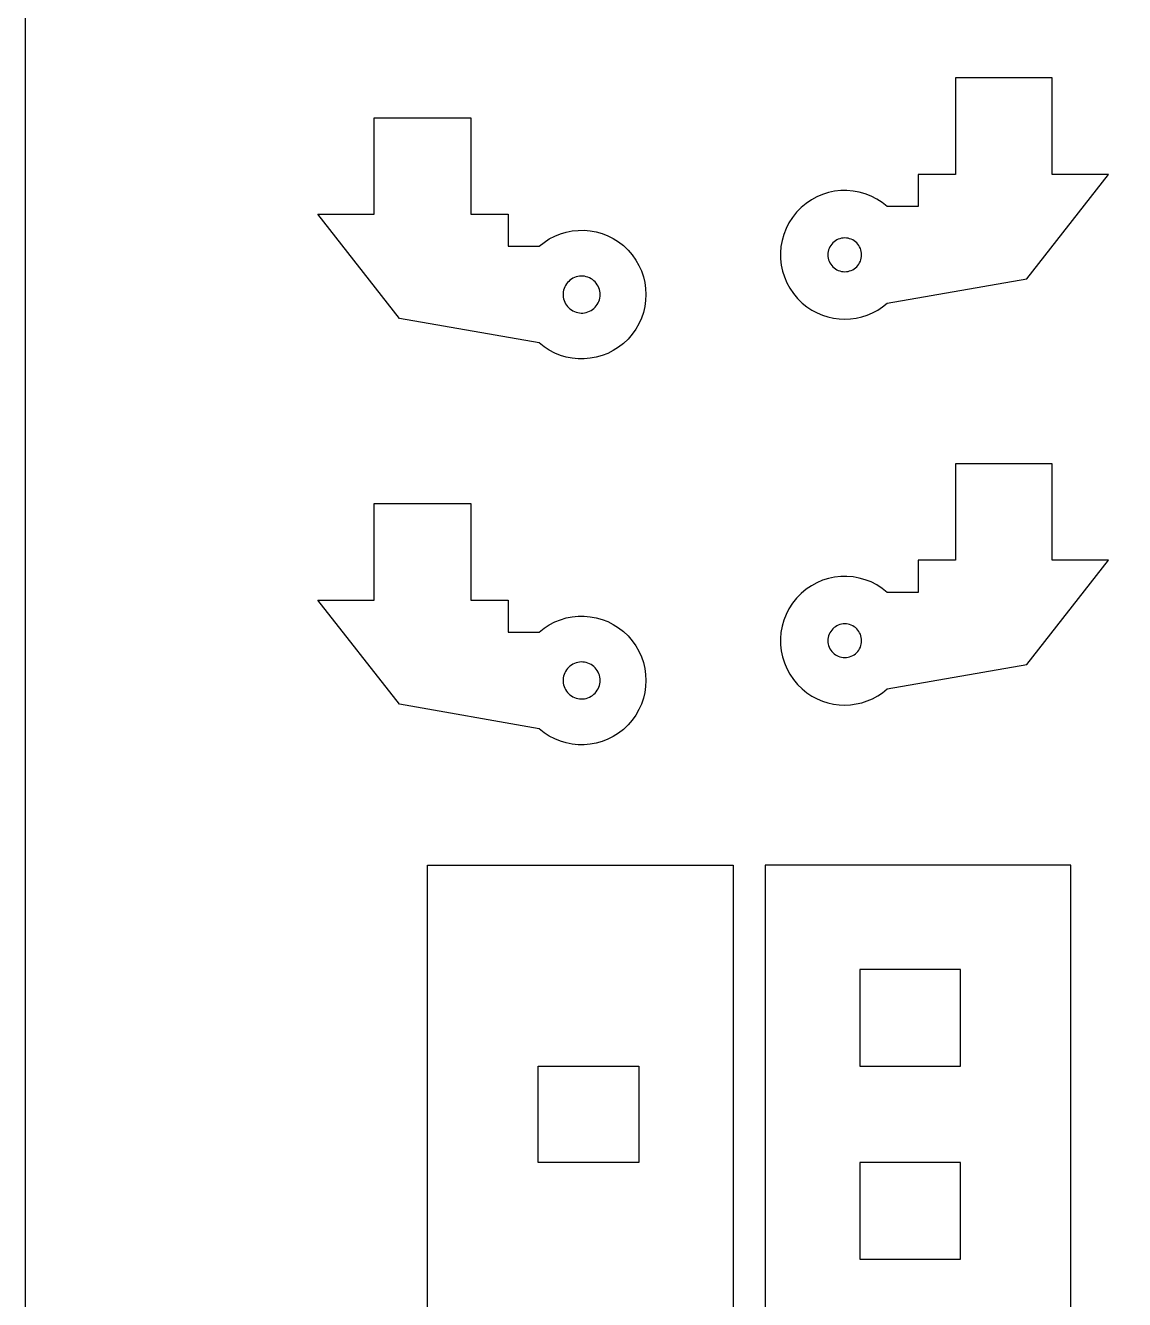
# Model space of a CAD drawing. Header units: metres. Extents: x -269 to 2726, y -36 to 1548.
# Drawn here: x 542.7 to 611, y 185 to 264.2 of the extents above; entities that cross this region are included whole.
import ezdxf

# ---------------------------------------------------------------- set-up
doc = ezdxf.new("R2010")
doc.units = ezdxf.units.M
doc.layers.add('Page1', color=7, linetype='CONTINUOUS')

msp = doc.modelspace()

# ---------------------------------------------------------------- linework, layer by layer
at = {"layer": 'Page1'}
for points in [[(542.713089, 554.020053), (712.713089, 554.020053), (712.713089, 54.020053), (542.713089, 54.020053), (542.713089, 554.020053)], [(606.54718, 260.97522), (600.54718, 260.97522), (600.54718, 260.97522), (600.54718, 254.975204), (598.217896, 254.975204), (598.217896, 252.975204), (596.297974, 252.975204), (596.297974, 252.975204), (595.977539, 253.230225), (595.639587, 253.447464), (595.286926, 253.627106), (594.922302, 253.769302), (594.548645, 253.874252), (594.168762, 253.942123), (593.785522, 253.973099), (593.401733, 253.967361), (593.020203, 253.925079), (592.643799, 253.846436), (592.275391, 253.731613), (591.917786, 253.58078), (591.573853, 253.394119), (591.246338, 253.171814), (590.938232, 252.914032), (590.652222, 252.620956), (590.652222, 252.620956), (590.397156, 252.300568), (590.179932, 251.962601), (590.000305, 251.609909), (589.858093, 251.2453), (589.753174, 250.871658), (589.685303, 250.491776), (589.654297, 250.108521), (589.660034, 249.724716), (589.702332, 249.343201), (589.781006, 248.966827), (589.895813, 248.598419), (590.046631, 248.240814), (590.233276, 247.896851), (590.455627, 247.569366), (590.713379, 247.261215), (591.00647, 246.975204), (591.00647, 246.975204), (591.300598, 246.739151), (591.609863, 246.53511), (591.932007, 246.362991), (592.264832, 246.222656), (592.606262, 246.113998), (592.953979, 246.036896), (593.305847, 245.991226), (593.659668, 245.976868), (594.013245, 245.993713), (594.364441, 246.041641), (594.710999, 246.120529), (595.05072, 246.230255), (595.381531, 246.370712), (595.701111, 246.541763), (596.007324, 246.743301), (596.297974, 246.975204), (596.297974, 246.975204), (604.970642, 248.493286), (610.045959, 254.975204), (606.54718, 254.975204), (606.54718, 260.97522)], [(594.702209, 249.975204), (594.697144, 250.078125), (594.682007, 250.180054), (594.656982, 250.279999), (594.622253, 250.377029), (594.578247, 250.470169), (594.525269, 250.558563), (594.463867, 250.641327), (594.394653, 250.717667), (594.318298, 250.786865), (594.235535, 250.848251), (594.147156, 250.90123), (594.054016, 250.945282), (593.957031, 250.979996), (593.857056, 251.005035), (593.755127, 251.020157), (593.652222, 251.025208), (593.549316, 251.020157), (593.447388, 251.005035), (593.347412, 250.979996), (593.250366, 250.945282), (593.157227, 250.90123), (593.068848, 250.848251), (592.986084, 250.786865), (592.909729, 250.717667), (592.840576, 250.641327), (592.779175, 250.558563), (592.726196, 250.470169), (592.682129, 250.377029), (592.6474, 250.279999), (592.622375, 250.180054), (592.607239, 250.078125), (592.602234, 249.975204), (592.607239, 249.872284), (592.622375, 249.770355), (592.6474, 249.67041), (592.682129, 249.573395), (592.726196, 249.48024), (592.779175, 249.391861), (592.840576, 249.309097), (592.909729, 249.232742), (592.986084, 249.163544), (593.068848, 249.102158), (593.157227, 249.049194), (593.250366, 249.005127), (593.347412, 248.970413), (593.447388, 248.945389), (593.549316, 248.930267), (593.652222, 248.925201), (593.755127, 248.930267), (593.857056, 248.945389), (593.957031, 248.970413), (594.054016, 249.005127), (594.147156, 249.049194), (594.235535, 249.102158), (594.318298, 249.163544), (594.394653, 249.232742), (594.463867, 249.309097), (594.525269, 249.391861), (594.578247, 249.48024), (594.622253, 249.573395), (594.656982, 249.67041), (594.682007, 249.770355), (594.697144, 249.872284), (594.702209, 249.975204)], [(578.439453, 247.504333), (578.434448, 247.612015), (578.419312, 247.718765), (578.394287, 247.823624), (578.359497, 247.925674), (578.315369, 248.024017), (578.262207, 248.117798), (578.200439, 248.206192), (578.130737, 248.288406), (578.053589, 248.363739), (577.969788, 248.431519), (577.879944, 248.49115), (577.784973, 248.542114), (577.685608, 248.583954), (577.582764, 248.616302), (577.477356, 248.638885), (577.3703, 248.651489), (577.262512, 248.654022), (577.154968, 248.646439), (577.048645, 248.62883), (576.944397, 248.601334), (576.84314, 248.564194), (576.745911, 248.517746), (576.653381, 248.462387), (576.566467, 248.398621), (576.485901, 248.326981), (576.412415, 248.248123), (576.346619, 248.16272), (576.289063, 248.071533), (576.240356, 247.975357), (576.200867, 247.875046), (576.170959, 247.771484), (576.150818, 247.665573), (576.140747, 247.558243), (576.140747, 247.450424), (576.150818, 247.343094), (576.170959, 247.237183), (576.200867, 247.133606), (576.240356, 247.03331), (576.289063, 246.937134), (576.346619, 246.845947), (576.412415, 246.760544), (576.485901, 246.681686), (576.566467, 246.610046), (576.653381, 246.54628), (576.745911, 246.490921), (576.84314, 246.444473), (576.944397, 246.407333), (577.048645, 246.379837), (577.154968, 246.362228), (577.262512, 246.354645), (577.3703, 246.357178), (577.477356, 246.369781), (577.582764, 246.392365), (577.685608, 246.424713), (577.784973, 246.466553), (577.879944, 246.517517), (577.969788, 246.577148), (578.053589, 246.644928), (578.130737, 246.720261), (578.200439, 246.802475), (578.262207, 246.890869), (578.315369, 246.98465), (578.359497, 247.082993), (578.394287, 247.185043), (578.419312, 247.289902), (578.434448, 247.396637), (578.439453, 247.504333)], [(606.54718, 236.976868), (600.54718, 236.976868), (600.54718, 236.976868), (600.54718, 230.976868), (598.217896, 230.976868), (598.217896, 228.976868), (596.297974, 228.976868), (596.297974, 228.976868), (595.977539, 229.231903), (595.639587, 229.449127), (595.286926, 229.628769), (594.922302, 229.770966), (594.548645, 229.875916), (594.168762, 229.943787), (593.785522, 229.974762), (593.401733, 229.969025), (593.020203, 229.926743), (592.643799, 229.848099), (592.275391, 229.733276), (591.917786, 229.582443), (591.573853, 229.395782), (591.246338, 229.173477), (590.938232, 228.915695), (590.652222, 228.62262), (590.652222, 228.62262), (590.397156, 228.302231), (590.179932, 227.964264), (590.000305, 227.611572), (589.858093, 227.246979), (589.753174, 226.873322), (589.685303, 226.493439), (589.654297, 226.110184), (589.660034, 225.726379), (589.702332, 225.344864), (589.781006, 224.968491), (589.895813, 224.600082), (590.046631, 224.242477), (590.233276, 223.898514), (590.455627, 223.57103), (590.713379, 223.262878), (591.00647, 222.976868), (591.00647, 222.976868), (591.300598, 222.740814), (591.609863, 222.536774), (591.932007, 222.364655), (592.264832, 222.224319), (592.606262, 222.115662), (592.953979, 222.038559), (593.305847, 221.992889), (593.659668, 221.978531), (594.013245, 221.995377), (594.364441, 222.043304), (594.710999, 222.122192), (595.05072, 222.231918), (595.381531, 222.372375), (595.701111, 222.543427), (596.007324, 222.744965), (596.297974, 222.976868), (596.297974, 222.976868), (604.970642, 224.494949), (610.045959, 230.976868), (606.54718, 230.976868), (606.54718, 236.976868)], [(594.702209, 225.976868), (594.697144, 226.079788), (594.682007, 226.181717), (594.656982, 226.281677), (594.622253, 226.378693), (594.578247, 226.471832), (594.525269, 226.560226), (594.463867, 226.64299), (594.394653, 226.71933), (594.318298, 226.788528), (594.235535, 226.849915), (594.147156, 226.902893), (594.054016, 226.946945), (593.957031, 226.981659), (593.857056, 227.006699), (593.755127, 227.02182), (593.652222, 227.026871), (593.549316, 227.02182), (593.447388, 227.006699), (593.347412, 226.981659), (593.250366, 226.946945), (593.157227, 226.902893), (593.068848, 226.849915), (592.986084, 226.788528), (592.909729, 226.71933), (592.840576, 226.64299), (592.779175, 226.560226), (592.726196, 226.471832), (592.682129, 226.378693), (592.6474, 226.281677), (592.622375, 226.181717), (592.607239, 226.079788), (592.602234, 225.976868), (592.607239, 225.873947), (592.622375, 225.772034), (592.6474, 225.672073), (592.682129, 225.575058), (592.726196, 225.481903), (592.779175, 225.393524), (592.840576, 225.31076), (592.909729, 225.234406), (592.986084, 225.165207), (593.068848, 225.103836), (593.157227, 225.050858), (593.250366, 225.006805), (593.347412, 224.972092), (593.447388, 224.947052), (593.549316, 224.931931), (593.652222, 224.92688), (593.755127, 224.931931), (593.857056, 224.947052), (593.957031, 224.972092), (594.054016, 225.006805), (594.147156, 225.050858), (594.235535, 225.103836), (594.318298, 225.165207), (594.394653, 225.234406), (594.463867, 225.31076), (594.525269, 225.393524), (594.578247, 225.481903), (594.622253, 225.575058), (594.656982, 225.672073), (594.682007, 225.772034), (594.697144, 225.873947), (594.702209, 225.976868)], [(578.439453, 223.504913), (578.434448, 223.612595), (578.419312, 223.719345), (578.394287, 223.824203), (578.359497, 223.926254), (578.315369, 224.024597), (578.262207, 224.118378), (578.200439, 224.206772), (578.130737, 224.288986), (578.053589, 224.364319), (577.969788, 224.432098), (577.879944, 224.49173), (577.784973, 224.542694), (577.685608, 224.584534), (577.582764, 224.616882), (577.477356, 224.639465), (577.3703, 224.652069), (577.262512, 224.654602), (577.154968, 224.647018), (577.048645, 224.62941), (576.944397, 224.601913), (576.84314, 224.564774), (576.745911, 224.518326), (576.653381, 224.462967), (576.566467, 224.3992), (576.485901, 224.32756), (576.412415, 224.248703), (576.346619, 224.1633), (576.289063, 224.072113), (576.240356, 223.975937), (576.200867, 223.875626), (576.170959, 223.772064), (576.150818, 223.666153), (576.140747, 223.558823), (576.140747, 223.451004), (576.150818, 223.343674), (576.170959, 223.237762), (576.200867, 223.134186), (576.240356, 223.03389), (576.289063, 222.937714), (576.346619, 222.846527), (576.412415, 222.761124), (576.485901, 222.682266), (576.566467, 222.610626), (576.653381, 222.54686), (576.745911, 222.491501), (576.84314, 222.445053), (576.944397, 222.407913), (577.048645, 222.380417), (577.154968, 222.362808), (577.262512, 222.355225), (577.3703, 222.357758), (577.477356, 222.370361), (577.582764, 222.392944), (577.685608, 222.425293), (577.784973, 222.467133), (577.879944, 222.518097), (577.969788, 222.577728), (578.053589, 222.645508), (578.130737, 222.72084), (578.200439, 222.803055), (578.262207, 222.891449), (578.315369, 222.985229), (578.359497, 223.083572), (578.394287, 223.185623), (578.419312, 223.290482), (578.434448, 223.397232), (578.439453, 223.504913)], [(586.713074, 79.02005), (567.713074, 79.02005), (567.713074, 212.02005), (567.713074, 212.02005), (586.713074, 212.02005), (586.713074, 79.02005)], [(607.713074, 79.02005), (607.713074, 212.02005), (607.713074, 212.02005), (588.713074, 212.02005), (588.713074, 79.02005), (607.713074, 79.02005)], [(600.838074, 205.52005), (594.588074, 205.52005), (594.588074, 199.52005), (600.838074, 199.52005), (600.838074, 205.52005)], [(574.588074, 199.52005), (580.838074, 199.52005), (580.838074, 193.52005), (574.588074, 193.52005), (574.588074, 199.52005)], [(600.838074, 193.52005), (594.588074, 193.52005), (594.588074, 187.52005), (600.838074, 187.52005), (600.838074, 193.52005)]]:
    msp.add_lwpolyline(points, dxfattribs=at)
for points in [[(570.39447, 258.504333), (570.39447, 252.504333), (572.723816, 252.504333), (572.723816, 250.504333), (574.643738, 250.504333), (574.643738, 250.504333, -2.21525), (574.643738, 244.504333), (574.643738, 244.504333), (565.971008, 246.022415), (560.895691, 252.504333), (564.39447, 252.504333), (564.39447, 258.504333), (570.39447, 258.504333)], [(570.39447, 234.504913), (570.39447, 228.504913), (572.723816, 228.504913), (572.723816, 226.504913), (574.643738, 226.504913), (574.643738, 226.504913, -2.21525), (574.643738, 220.504913), (574.643738, 220.504913), (565.971008, 222.022995), (560.895691, 228.504913), (564.39447, 228.504913), (564.39447, 234.504913), (570.39447, 234.504913)]]:
    msp.add_lwpolyline(points, format="xyb", dxfattribs=at)

doc.saveas('drawing.dxf')
